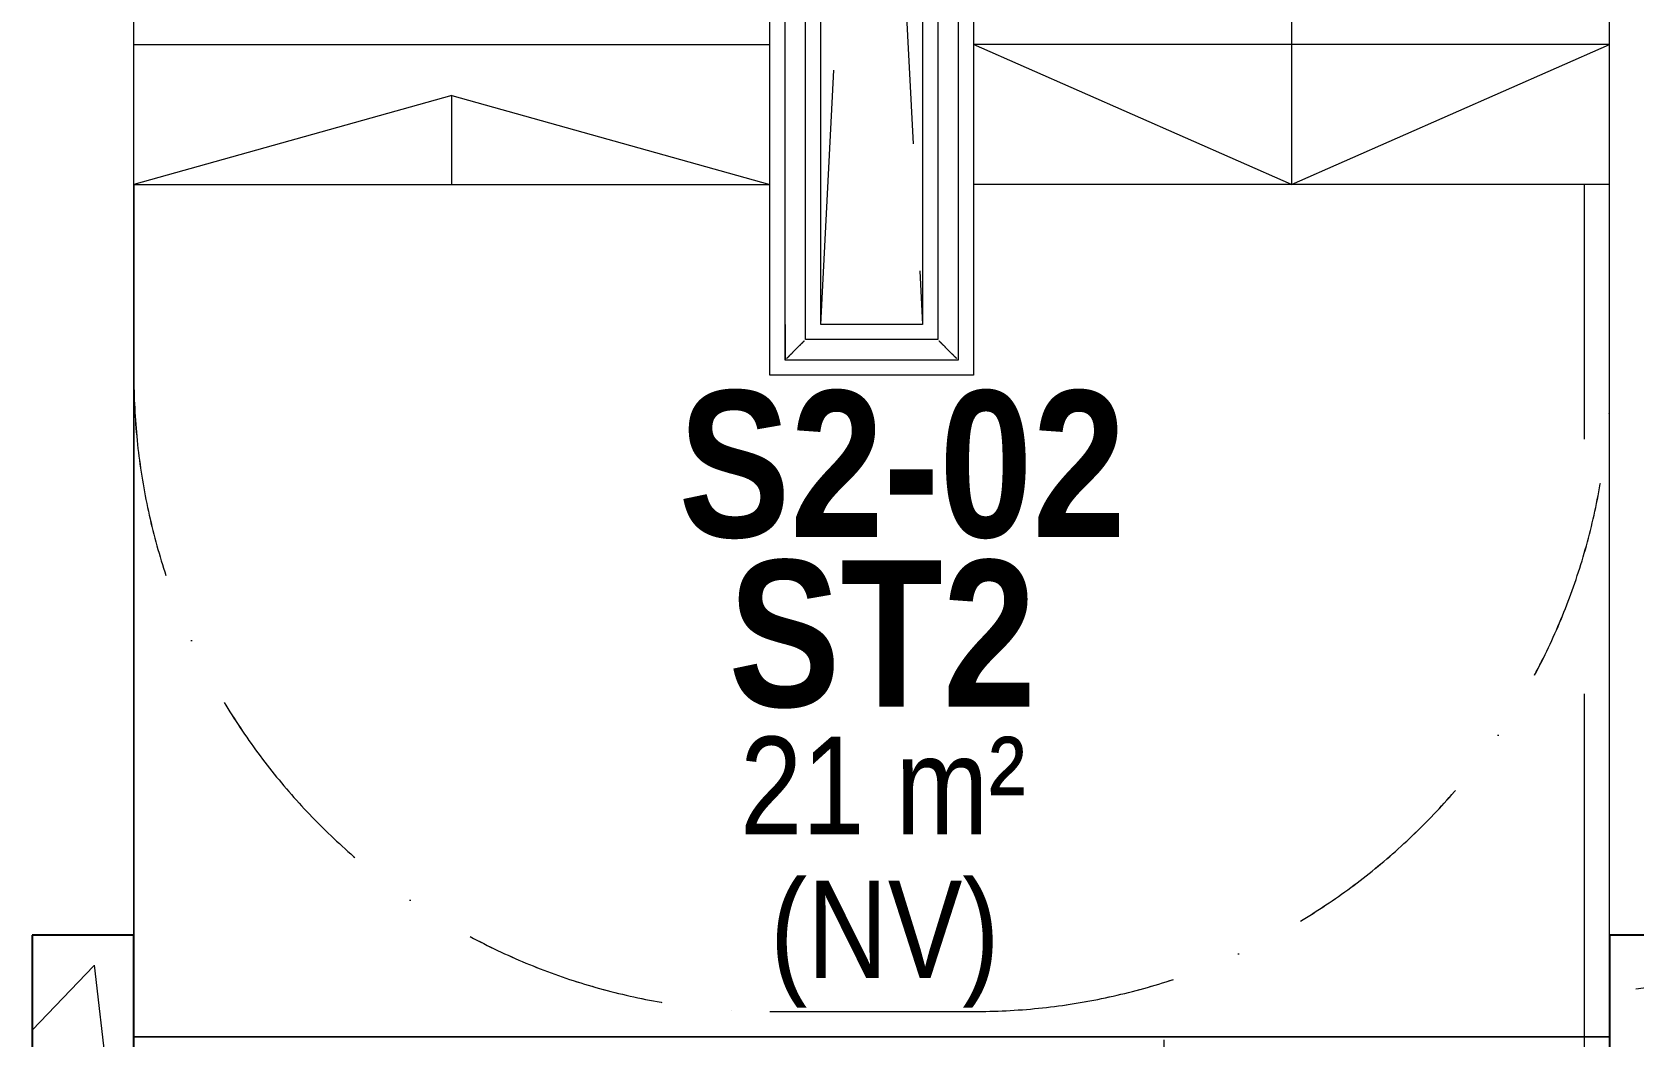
# Model space of a CAD drawing. Header units: millimetres. Extents: x -282761 to 137668, y -273845 to 94451.
# Drawn here: x 100756 to 103904, y -56700 to -54725 of the extents above; entities that cross this region are included whole.
import ezdxf
from ezdxf import colors
from ezdxf.entities.mleader import LeaderData, LeaderLine
from ezdxf.math import Vec2, Vec3

# ---------------------------------------------------------------- set-up
doc = ezdxf.new("R2010")
doc.units = ezdxf.units.MM
for name, pattern in [('BLK_2 - 1ST__2ND_STOREY_PLAN-archi clean_11 SEPT 2024$0$1599_DB_A_BLK2_HQ_R21-2ND STOREY 20230517--$0$IDA - Hidden 2-1', [750, 500, -250]), ('BLK_2 - 1ST__2ND_STOREY_PLAN-archi clean_11 SEPT 2024$0$1599_DB_A_BLK2_HQ_R21-2ND STOREY 20230517--$0$IDA_Stair Clear', [675, 400, -137.5, 0, -137.5]), ('BLK_2 - 1ST__2ND_STOREY_PLAN-archi clean_11 SEPT 2024$0$IDA - Grid Line', [3500, 2000, -500, 500, -500]), ('BLK_2 - 1ST__2ND_STOREY_PLAN-archi clean_11 SEPT 2024$0$IDA - Hidden 065', [537.5, 375, -162.5]), ('BLK_2 - 1ST__2ND_STOREY_PLAN-archi clean_11 SEPT 2024$0$IDA - Hidden 2-1', [750, 500, -250]), ('BLK_2 - 1ST__2ND_STOREY_PLAN-archi clean_11 SEPT 2024$0$IDA_Stair Clear', [675, 400, -137.5, 0, -137.5])]:
    doc.linetypes.add(name, pattern=pattern)
doc.layers.add('ANNOTATION', color=7, linetype='Continuous')
doc.layers.add('ROOMNAME', color=7, linetype='Continuous')
for name, color, linetype, lineweight in [('BLK_2 - 1ST__2ND_STOREY_PLAN-archi clean_11 SEPT 2024$0$0-1', 8, 'Continuous', 5), ('BLK_2 - 1ST__2ND_STOREY_PLAN-archi clean_11 SEPT 2024$0$1599_DB_A_BLK2_HQ_R21-2ND STOREY 20230517--$0$A-_DETA----_ED-3', 8, 'BLK_2 - 1ST__2ND_STOREY_PLAN-archi clean_11 SEPT 2024$0$1599_DB_A_BLK2_HQ_R21-2ND STOREY 20230517--$0$IDA_Stair Clear', 9), ('BLK_2 - 1ST__2ND_STOREY_PLAN-archi clean_11 SEPT 2024$0$1599_DB_A_BLK2_HQ_R21-2ND STOREY 20230517--$0$A-_DETA----_ED-4', 8, 'BLK_2 - 1ST__2ND_STOREY_PLAN-archi clean_11 SEPT 2024$0$1599_DB_A_BLK2_HQ_R21-2ND STOREY 20230517--$0$IDA - Hidden 2-1', 9), ('BLK_2 - 1ST__2ND_STOREY_PLAN-archi clean_11 SEPT 2024$0$1599_DB_A_BLK2_HQ_R21-2ND STOREY 20230517--$0$A-_HANR----_E3', 8, 'Continuous', 9), ('BLK_2 - 1ST__2ND_STOREY_PLAN-archi clean_11 SEPT 2024$0$1599_DB_A_BLK2_HQ_R21-2ND STOREY 20230517--$0$A-_HANR----_E6', 8, 'Continuous', 9), ('BLK_2 - 1ST__2ND_STOREY_PLAN-archi clean_11 SEPT 2024$0$1599_DB_A_BLK2_HQ_R21-2ND STOREY 20230517--$0$S-_COLN----_E', 8, 'Continuous', 9), ('BLK_2 - 1ST__2ND_STOREY_PLAN-archi clean_11 SEPT 2024$0$1599_DB_A_BLK2_HQ_R21-2ND STOREY 20230517--$0$S-_COLN----_E-1', 8, 'Continuous', 25), ('BLK_2 - 1ST__2ND_STOREY_PLAN-archi clean_11 SEPT 2024$0$_CATCHMENT_DRAIN', 8, 'Continuous', 0), ('BLK_2 - 1ST__2ND_STOREY_PLAN-archi clean_11 SEPT 2024$0$A-_DETA----_ED-3', 8, 'BLK_2 - 1ST__2ND_STOREY_PLAN-archi clean_11 SEPT 2024$0$IDA - Hidden 065', 9), ('BLK_2 - 1ST__2ND_STOREY_PLAN-archi clean_11 SEPT 2024$0$A-_DETA----_ED-5', 8, 'BLK_2 - 1ST__2ND_STOREY_PLAN-archi clean_11 SEPT 2024$0$IDA - Hidden 2-1', 9), ('BLK_2 - 1ST__2ND_STOREY_PLAN-archi clean_11 SEPT 2024$0$A-_DETA----_ED-6', 8, 'BLK_2 - 1ST__2ND_STOREY_PLAN-archi clean_11 SEPT 2024$0$IDA_Stair Clear', 9), ('BLK_2 - 1ST__2ND_STOREY_PLAN-archi clean_11 SEPT 2024$0$A-_HANR----_E1', 8, 'Continuous', 9), ('BLK_2 - 1ST__2ND_STOREY_PLAN-archi clean_11 SEPT 2024$0$A-_HANR----_E3', 8, 'Continuous', 9), ('BLK_2 - 1ST__2ND_STOREY_PLAN-archi clean_11 SEPT 2024$0$A-_HANR----_E6', 8, 'Continuous', 9), ('BLK_2 - 1ST__2ND_STOREY_PLAN-archi clean_11 SEPT 2024$0$A-_WALL----_E-1', 8, 'Continuous', 18), ('BLK_2 - 1ST__2ND_STOREY_PLAN-archi clean_11 SEPT 2024$0$A-_WALLPRTN_E-1', 8, 'Continuous', 18), ('BLK_2 - 1ST__2ND_STOREY_PLAN-archi clean_11 SEPT 2024$0$S-_ANOTGRID_E-1', 8, 'BLK_2 - 1ST__2ND_STOREY_PLAN-archi clean_11 SEPT 2024$0$IDA - Grid Line', 9), ('BLK_2 - 1ST__2ND_STOREY_PLAN-archi clean_11 SEPT 2024$0$S-_COLN----_E', 8, 'Continuous', 9), ('BLK_2 - 1ST__2ND_STOREY_PLAN-archi clean_11 SEPT 2024$0$S-_COLN----_E-1', 8, 'Continuous', 25), ('BLK_2 - 1ST__2ND_STOREY_PLAN-archi clean_11 SEPT 2024$0$S-_STRC----_A', 8, 'Continuous', 9), ('BLK_2 - 1ST__2ND_STOREY_PLAN-archi clean_11 SEPT 2024$0$S-_STRC----_E', 8, 'Continuous', 9)]:
    doc.layers.add(name, color=color, linetype=linetype, lineweight=lineweight)
doc.styles.add('BLK_2 - 1ST__2ND_STOREY_PLAN_12  JUNE 2024$0$Arial Narrow_4', font='ARIALN.TTF', dxfattribs={"height": 375})
doc.styles.add('BLK_2 - 1ST__2ND_STOREY_PLAN_12  JUNE 2024$0$Arial Narrow_B_2', font='ARIALNB.TTF', dxfattribs={"height": 500})
doc.styles.get("Standard").update_dxf_attribs({"font": 'arial.ttf'})

# ---------------------------------------------------------------- blocks, each defined once
blk = doc.blocks.new('BLK_2 - 1ST__2ND_STOREY_PLAN-archi clean_11 SEPT 2024$0$Railing - Railing-4034305-BLK 2 2ND STOREY PLAN')
at = {"layer": 'BLK_2 - 1ST__2ND_STOREY_PLAN-archi clean_11 SEPT 2024$0$A-_HANR----_E3'}
for p, q in [((12420.7, -55297.1), (12420.7, -51724.7)), ((12520.7, -55297.1), (12520.7, -51724.7)), ((12720.7, -51724.7), (12720.7, -55024.7)), ((12820.7, -51724.7), (12820.7, -55024.7)), ((12720.7, -55024.7), (12720.7, -55297.1)), ((12820.7, -55024.7), (12820.7, -55399.7)), ((12420.7, -55399.7), (12420.7, -55299.7)), ((12720.7, -55299.7), (12520.7, -55299.7)), ((12820.7, -55399.7), (12420.7, -55399.7))]:
    blk.add_line(p, q, dxfattribs=at)
blk = doc.blocks.new('BLK_2 - 1ST__2ND_STOREY_PLAN-archi clean_11 SEPT 2024$0$Top Rail Type - Top Rail_Internal_-4034306-BLK 2 2ND STOREY PLAN')
at = {"layer": 'BLK_2 - 1ST__2ND_STOREY_PLAN-archi clean_11 SEPT 2024$0$A-_HANR----_E6'}
for p, q in [((12450.7, -55299.7), (12450.7, -55369.7)), ((12490.7, -55329.7), (12490.7, -55299.7))]:
    blk.add_line(p, q, dxfattribs=at)
for points in [[(12488, -55332.3), (12487.6, -55332.8), (12486.9, -55333.5), (12485.7, -55334.6), (12484.6, -55335.8), (12482.9, -55337.4), (12481.1, -55339.3), (12479.6, -55340.8), (12478.4, -55342), (12477.1, -55343.2), (12475.9, -55344.5), (12474.6, -55345.8), (12473.3, -55347), (12472, -55348.3), (12470.7, -55349.7), (12469.4, -55351), (12468.1, -55352.3), (12466.8, -55353.6), (12465.5, -55354.8), (12464.3, -55356.1), (12463.1, -55357.3), (12461.8, -55358.5), (12460.7, -55359.7), (12459.6, -55360.8), (12458.2, -55362.2), (12456.9, -55363.5), (12455.7, -55364.7), (12454.6, -55365.8), (12453.8, -55366.5), (12453.4, -55367)], [(12453.4, -55367), (12453.8, -55366.5), (12454.6, -55365.8), (12455.7, -55364.7), (12456.9, -55363.5), (12458.5, -55361.9), (12460.3, -55360.1), (12461.8, -55358.5), (12463.1, -55357.3), (12464.3, -55356.1), (12465.5, -55354.8), (12466.8, -55353.6), (12468.1, -55352.3), (12469.4, -55351), (12470.7, -55349.7), (12472, -55348.3), (12473.3, -55347), (12474.6, -55345.8), (12475.9, -55344.5), (12477.1, -55343.2), (12478.4, -55342), (12479.6, -55340.8), (12480.7, -55339.7), (12481.8, -55338.5), (12483.2, -55337.1), (12484.6, -55335.8), (12485.7, -55334.6), (12486.9, -55333.5), (12487.6, -55332.8), (12488, -55332.3)], [(12753.4, -55332.3), (12753.8, -55332.8), (12754.6, -55333.5), (12755.7, -55334.6), (12756.9, -55335.8), (12758.5, -55337.5), (12760.3, -55339.3), (12761.9, -55340.8), (12763.1, -55342), (12764.3, -55343.2), (12765.5, -55344.5), (12766.8, -55345.7), (12768.1, -55347), (12769.4, -55348.4), (12770.7, -55349.7), (12772, -55351), (12773.3, -55352.3), (12774.6, -55353.6), (12775.9, -55354.8), (12777.1, -55356.1), (12778.4, -55357.3), (12779.6, -55358.5), (12780.7, -55359.7), (12781.8, -55360.8), (12783.2, -55362.2), (12784.6, -55363.5), (12785.8, -55364.7), (12786.9, -55365.8), (12787.6, -55366.5), (12788, -55367)], [(12788, -55367), (12787.6, -55366.5), (12786.9, -55365.8), (12785.8, -55364.7), (12784.6, -55363.5), (12782.9, -55361.9), (12781.1, -55360), (12779.6, -55358.5), (12778.4, -55357.3), (12777.1, -55356.1), (12775.9, -55354.8), (12774.6, -55353.6), (12773.3, -55352.3), (12772, -55351), (12770.7, -55349.7), (12769.4, -55348.4), (12768.1, -55347), (12766.8, -55345.7), (12765.5, -55344.5), (12764.3, -55343.2), (12763.1, -55342), (12761.9, -55340.8), (12760.7, -55339.7), (12759.6, -55338.5), (12758.2, -55337.1), (12756.9, -55335.8), (12755.7, -55334.6), (12754.6, -55333.5), (12753.8, -55332.8), (12753.4, -55332.3)]]:
    blk.add_open_spline(points, degree=3, knots=[0.1666667, 0.1666667, 0.1666667, 0.1666667, 0.2083333, 0.2291667, 0.25, 0.2916667, 0.3333333, 0.3541667, 0.375, 0.3958333, 0.4166667, 0.4375, 0.4583333, 0.4791667, 0.5, 0.5208333, 0.5416667, 0.5625, 0.5833333, 0.6041667, 0.625, 0.6458333, 0.6666667, 0.6875, 0.7083333, 0.75, 0.7708333, 0.7916667, 0.8333333, 0.8333333, 0.8333333, 0.8333333], dxfattribs=at)
blk = doc.blocks.new('BLK_2 - 1ST__2ND_STOREY_PLAN-archi clean_11 SEPT 2024$0$Top Rail Type - Top Rail_Internal_-V71-BLK 2 2ND STOREY PLAN')
at = {"layer": 'BLK_2 - 1ST__2ND_STOREY_PLAN-archi clean_11 SEPT 2024$0$A-_HANR----_E6'}
for p, q in [((12450.7, -55369.7), (12450.7, -55299.7)), ((12490.7, -55329.7), (12490.7, -55299.7))]:
    blk.add_line(p, q, dxfattribs=at)
blk = doc.blocks.new('BLK_2 - 1ST__2ND_STOREY_PLAN-archi clean_11 SEPT 2024$0$Railing - Railing-3054689-BLK 2 2ND STOREY PLAN')
at = {"layer": 'BLK_2 - 1ST__2ND_STOREY_PLAN-archi clean_11 SEPT 2024$0$A-_HANR----_E3'}
for p, q in [((12720.7, -52824.7), (12720.7, -55024.7)), ((12820.7, -52824.7), (12820.7, -55024.7)), ((12420.7, -55299.7), (12420.7, -54307.2)), ((12520.7, -55299.7), (12520.7, -54307.2)), ((12720.7, -55024.7), (12720.7, -55299.7)), ((12820.7, -55024.7), (12820.7, -55399.7)), ((12420.7, -55399.7), (12420.7, -55299.7)), ((12720.7, -55299.7), (12520.7, -55299.7)), ((12820.7, -55399.7), (12420.7, -55399.7))]:
    blk.add_line(p, q, dxfattribs=at)
blk = doc.blocks.new('BLK_2 - 1ST__2ND_STOREY_PLAN-archi clean_11 SEPT 2024$0$Top Rail Type - Top Rail_Internal_-V72-BLK 2 2ND STOREY PLAN')
at = {"layer": 'BLK_2 - 1ST__2ND_STOREY_PLAN-archi clean_11 SEPT 2024$0$A-_HANR----_E6'}
for p, q in [((12750.7, -52824.7), (12750.7, -55024.7)), ((12790.7, -52824.7), (12790.7, -55024.7)), ((12450.7, -55299.7), (12450.7, -54307.2)), ((12490.7, -55299.7), (12490.7, -54307.2)), ((12750.7, -55024.7), (12750.7, -55329.7)), ((12790.7, -55024.7), (12790.7, -55369.7)), ((12450.7, -55369.7), (12450.7, -55299.7)), ((12490.7, -55329.7), (12490.7, -55299.7)), ((12750.7, -55329.7), (12490.7, -55329.7)), ((12790.7, -55369.7), (12450.7, -55369.7))]:
    blk.add_line(p, q, dxfattribs=at)
blk = doc.blocks.new('BLK_2 - 1ST__2ND_STOREY_PLAN-archi clean_11 SEPT 2024$0$IDA - Rectangle Column - 200W X 400D-V86-BLK 2 2ND STOREY PLAN')
at = {"layer": 'BLK_2 - 1ST__2ND_STOREY_PLAN-archi clean_11 SEPT 2024$0$S-_COLN----_E-1'}
for p, q in [((100, 200), (-100, 200)), ((-100, 200), (-100, -200)), ((100, -200), (100, 200)), ((-100, -200), (100, -200))]:
    blk.add_line(p, q, dxfattribs=at)
blk = doc.blocks.new('BLK_2 - 1ST__2ND_STOREY_PLAN-archi clean_11 SEPT 2024$0$IDA - Stair Turning Space - 1250-2832024-BLK 2 2ND STOREY PLAN')
at = {"layer": 'BLK_2 - 1ST__2ND_STOREY_PLAN-archi clean_11 SEPT 2024$0$A-_DETA----_ED-6'}
blk.add_line((0, -1250), (400, -1250), dxfattribs=at)
for centre, start, end in [((0, 0), 180, 270), ((400, 0), 270, 360)]:
    blk.add_arc(centre, 1250, start, end, dxfattribs=at)
blk = doc.blocks.new('BLK_2 - 1ST__2ND_STOREY_PLAN-archi clean_11 SEPT 2024$0$IDA - 2D Void - Line Type_IDA - Hidden 2-1-3116779-BLK 2 2ND STOREY PLAN')
at = {"layer": 'BLK_2 - 1ST__2ND_STOREY_PLAN-archi clean_11 SEPT 2024$0$A-_DETA----_ED-5'}
for p, q in [((3850, 200), (0, 0)), ((0, 200), (3850, 0))]:
    blk.add_line(p, q, dxfattribs=at)
blk = doc.blocks.new('BLK_2 - 1ST__2ND_STOREY_PLAN-archi clean_11 SEPT 2024$0$1599_DB_A_BLK2_HQ_R21_rvt-2-BLK 2 2ND STOREY PLAN')
at = {"layer": 'BLK_2 - 1ST__2ND_STOREY_PLAN-archi clean_11 SEPT 2024$0$A-_WALL----_E-1'}
for p, q in [((-117236.4, -99427.4), (-120136.4, -99427.4)), ((-117236.4, -99652.4), (-117236.4, -99427.4))]:
    blk.add_line(p, q, dxfattribs=at)
at = {"layer": 'BLK_2 - 1ST__2ND_STOREY_PLAN-archi clean_11 SEPT 2024$0$A-_WALLPRTN_E-1'}
blk.add_line((-120136.4, -99427.4), (-120136.4, -92142.4), dxfattribs=at)
at = {"layer": 'BLK_2 - 1ST__2ND_STOREY_PLAN-archi clean_11 SEPT 2024$0$S-_STRC----_A'}
for p, q in [((-117861.4, -97202.4), (-117861.4, -97477.4)), ((-117861.4, -97752.4), (-118486.4, -97477.4)), ((-117861.4, -97477.4), (-117861.4, -97752.4)), ((-117861.4, -97752.4), (-117236.4, -97477.4)), ((-119511.4, -97577.4), (-120136.4, -97752.4)), ((-119511.4, -97752.4), (-119511.4, -97577.4)), ((-119511.4, -97577.4), (-118886.4, -97752.4))]:
    blk.add_line(p, q, dxfattribs=at)
at = {"layer": 'BLK_2 - 1ST__2ND_STOREY_PLAN-archi clean_11 SEPT 2024$0$S-_STRC----_E'}
for p, q in [((-117236.4, -99227.4), (-117236.4, -92142.4)), ((-120136.4, -97477.4), (-120136.4, -97202.4)), ((-118886.4, -97477.4), (-118886.4, -97202.4)), ((-118886.4, -97477.4), (-118886.4, -97202.4)), ((-118486.4, -97202.4), (-118486.4, -97477.4)), ((-118486.4, -97202.4), (-118486.4, -97477.4)), ((-120136.4, -97477.4), (-120136.4, -97369.8)), ((-120136.4, -97752.4), (-120136.4, -97477.4)), ((-120136.4, -97477.4), (-118886.4, -97477.4)), ((-120136.4, -97752.4), (-120136.4, -97477.4)), ((-120136.4, -97477.4), (-118886.4, -97477.4)), ((-118886.4, -97752.4), (-118886.4, -97477.4)), ((-118886.4, -97752.4), (-118886.4, -97477.4)), ((-118486.4, -97477.4), (-118486.4, -97752.4)), ((-117236.4, -97477.4), (-118486.4, -97477.4)), ((-118486.4, -97477.4), (-118486.4, -97752.4)), ((-117236.4, -97477.4), (-118486.4, -97477.4)), ((-120136.4, -97752.4), (-120136.4, -99427.4)), ((-120136.4, -97752.4), (-118886.4, -97752.4)), ((-120136.4, -97752.4), (-120136.4, -99427.4)), ((-120136.4, -97752.4), (-118886.4, -97752.4)), ((-118886.4, -98127.4), (-118886.4, -97752.4)), ((-118886.4, -98127.4), (-118886.4, -97752.4)), ((-118486.4, -97752.4), (-118486.4, -98127.4)), ((-117236.4, -97752.4), (-118486.4, -97752.4)), ((-118486.4, -97752.4), (-118486.4, -98127.4)), ((-117236.4, -97752.4), (-118486.4, -97752.4)), ((-118486.4, -98127.4), (-118886.4, -98127.4)), ((-118486.4, -98127.4), (-118886.4, -98127.4)), ((-120136.4, -99427.4), (-117236.4, -99427.4)), ((-120136.4, -99427.4), (-117236.4, -99427.4))]:
    blk.add_line(p, q, dxfattribs=at)
at = {"layer": 'BLK_2 - 1ST__2ND_STOREY_PLAN-archi clean_11 SEPT 2024$0$A-_DETA----_ED-3', "rotation": 90}
blk.add_blockref('BLK_2 - 1ST__2ND_STOREY_PLAN-archi clean_11 SEPT 2024$0$IDA - 2D Void - Line Type_IDA - Hidden 2-1-3116779-BLK 2 2ND STOREY PLAN', (-118586.4, -98027.4), dxfattribs=at)
at = {"layer": 'BLK_2 - 1ST__2ND_STOREY_PLAN-archi clean_11 SEPT 2024$0$A-_DETA----_ED-3'}
blk.add_blockref('BLK_2 - 1ST__2ND_STOREY_PLAN-archi clean_11 SEPT 2024$0$IDA - Stair Turning Space - 1250-2832024-BLK 2 2ND STOREY PLAN', (-118886.4, -98127.4), dxfattribs=at)
at = {"layer": 'BLK_2 - 1ST__2ND_STOREY_PLAN-archi clean_11 SEPT 2024$0$A-_HANR----_E1'}
for name in ['BLK_2 - 1ST__2ND_STOREY_PLAN-archi clean_11 SEPT 2024$0$Railing - Railing-4034305-BLK 2 2ND STOREY PLAN', 'BLK_2 - 1ST__2ND_STOREY_PLAN-archi clean_11 SEPT 2024$0$Railing - Railing-3054689-BLK 2 2ND STOREY PLAN']:
    blk.add_blockref(name, (-131307.1, -42727.7), dxfattribs=at)
at = {"layer": 'BLK_2 - 1ST__2ND_STOREY_PLAN-archi clean_11 SEPT 2024$0$A-_HANR----_E6'}
for name in ['BLK_2 - 1ST__2ND_STOREY_PLAN-archi clean_11 SEPT 2024$0$Top Rail Type - Top Rail_Internal_-4034306-BLK 2 2ND STOREY PLAN', 'BLK_2 - 1ST__2ND_STOREY_PLAN-archi clean_11 SEPT 2024$0$Top Rail Type - Top Rail_Internal_-V71-BLK 2 2ND STOREY PLAN', 'BLK_2 - 1ST__2ND_STOREY_PLAN-archi clean_11 SEPT 2024$0$Top Rail Type - Top Rail_Internal_-V72-BLK 2 2ND STOREY PLAN']:
    blk.add_blockref(name, (-131307.1, -42727.7), dxfattribs=at)
at = {"layer": 'BLK_2 - 1ST__2ND_STOREY_PLAN-archi clean_11 SEPT 2024$0$S-_COLN----_E'}
blk.add_blockref('BLK_2 - 1ST__2ND_STOREY_PLAN-archi clean_11 SEPT 2024$0$IDA - Rectangle Column - 200W X 400D-V86-BLK 2 2ND STOREY PLAN', (-117136.4, -99427.4), dxfattribs=at)
blk = doc.blocks.new('BLK_2 - 1ST__2ND_STOREY_PLAN-archi clean_11 SEPT 2024$0$1599_DB_A_BLK2_HQ_R21-2ND STOREY 20230517--$0$IDA - 2D Void - Line Type_IDA - Hidden 2-1-3116779-LINKVIEW_BLK2_2ND STOREY')
at = {"layer": 'BLK_2 - 1ST__2ND_STOREY_PLAN-archi clean_11 SEPT 2024$0$1599_DB_A_BLK2_HQ_R21-2ND STOREY 20230517--$0$A-_DETA----_ED-4'}
for p, q in [((3850, 200), (0, 0)), ((0, 200), (3850, 0))]:
    blk.add_line(p, q, dxfattribs=at)
blk = doc.blocks.new('BLK_2 - 1ST__2ND_STOREY_PLAN-archi clean_11 SEPT 2024$0$1599_DB_A_BLK2_HQ_R21-2ND STOREY 20230517--$0$IDA - Stair Turning Space - 1250-2832024-LINKVIEW_BLK2_2ND STOREY')
at = {"layer": 'BLK_2 - 1ST__2ND_STOREY_PLAN-archi clean_11 SEPT 2024$0$1599_DB_A_BLK2_HQ_R21-2ND STOREY 20230517--$0$A-_DETA----_ED-3'}
blk.add_line((0, -1250), (400, -1250), dxfattribs=at)
for centre, start, end in [((0, 0), 180, 270), ((400, 0), 270, 360)]:
    blk.add_arc(centre, 1250, start, end, dxfattribs=at)
blk = doc.blocks.new('BLK_2 - 1ST__2ND_STOREY_PLAN-archi clean_11 SEPT 2024$0$1599_DB_A_BLK2_HQ_R21-2ND STOREY 20230517--$0$IDA - Rectangle Column - 200W X 400D-V20-LINKVIEW_BLK2_2ND STOREY')
at = {"layer": 'BLK_2 - 1ST__2ND_STOREY_PLAN-archi clean_11 SEPT 2024$0$1599_DB_A_BLK2_HQ_R21-2ND STOREY 20230517--$0$S-_COLN----_E'}
h = blk.add_hatch(dxfattribs=at)
h.set_pattern_fill('FP_12', color=256, style=0, pattern_type=2)
h.set_pattern_definition([(50, (-14170.7, 56699.7), (1821.84, -159.39), [190.5, -2095.5]), (355, (-14170.7, 56699.7), (-352.43, 1910.57), [152.4, -1676.4]), (100.451, (-14018.9, 56686.4), (1469.426, 1751.166), [161.9, -1780.9]), (46.184, (-14170.7, 57207.7), (2710.79, -420.43), [285.75, -3143.25]), (96.636, (-13944.8, 57172.6), (2374.03, 2474.28), [242.85, -2671.35]), (351.184, (-14170.7, 57207.7), (2374.05, 2474.25), [228.6, -2514.6]), (21, (-13916.7, 57080.7), (1516.143, -1022.652), [190.5, -2095.5]), (326, (-13916.7, 57080.7), (618.02, 1841.88), [152.4, -1676.4]), (71.451, (-13790.4, 56995.4), (2134.17, 819.21), [161.9, -1780.9]), (37.5, (-14170.7, 56699.66), (30.886, 845.5504), [83.82, -1572.26, 83.82, -1617.98, -1682.75]), (37.5, (-14170.7, 56699.66), (30.886, 845.5504), [-3357.88, 83.82, -1598.93]), (7.5, (-14170.7, 56699.7), (668.197, 1001.806), [83.82, -886.46, 83.82, -1534.16, -641.35]), (7.5, (-14170.7, 56699.7), (668.197, 1001.806), [-2588.26, 83.82, -557.53]), (327.5, (-14737.1, 56699.66), (1355.909, -57.2896), [83.82, -551.18, 83.82, -1897.38, -2628.9]), (327.5, (-14737.1, 56699.66), (1355.909, -57.2896), [-2616.2, 83.82, -2545.08]), (317.5, (-14991.1, 56699.7), (1481.293, 254.266), [83.82, -741.68, 83.82, -1231.9, -1866.9]), (317.5, (-14991.1, 56699.7), (1481.293, 254.266), [-2141.22, 83.82, -1783.08])])
h.paths.add_polyline_path([(-100, -200), (100, -200), (100, 200), (-100, 200), (-100, 41.2)], flags=0)
at = {"layer": 'BLK_2 - 1ST__2ND_STOREY_PLAN-archi clean_11 SEPT 2024$0$1599_DB_A_BLK2_HQ_R21-2ND STOREY 20230517--$0$S-_COLN----_E-1'}
for p, q in [((-70, 200), (-100, 200)), ((-100, 200), (-100, -200)), ((100, 200), (-30, 200)), ((100, -200), (100, 200)), ((-100, -200), (100, -200))]:
    blk.add_line(p, q, dxfattribs=at)
blk = doc.blocks.new('BLK_2 - 1ST__2ND_STOREY_PLAN-archi clean_11 SEPT 2024$0$1599_DB_A_BLK2_HQ_R21-2ND STOREY 20230517--$0$IDA - Rectangle Column - 200W X 400D-V19-LINKVIEW_BLK2_2ND STOREY')
at = {"layer": 'BLK_2 - 1ST__2ND_STOREY_PLAN-archi clean_11 SEPT 2024$0$1599_DB_A_BLK2_HQ_R21-2ND STOREY 20230517--$0$S-_COLN----_E'}
h = blk.add_hatch(dxfattribs=at)
h.set_pattern_fill('FP_11', color=256, style=0, pattern_type=2)
h.set_pattern_definition([(50, (-11070.7, 56699.7), (1821.84, -159.39), [190.5, -2095.5]), (355, (-11070.7, 56699.7), (-352.43, 1910.57), [152.4, -1676.4]), (100.451, (-10918.9, 56686.4), (1469.426, 1751.166), [161.9, -1780.9]), (46.184, (-11070.7, 57207.7), (2710.79, -420.43), [285.75, -3143.25]), (96.636, (-10844.8, 57172.6), (2374.03, 2474.28), [242.85, -2671.35]), (351.184, (-11070.7, 57207.7), (2374.05, 2474.25), [228.6, -2514.6]), (21, (-10816.7, 57080.7), (1516.143, -1022.652), [190.5, -2095.5]), (326, (-10816.7, 57080.7), (618.02, 1841.88), [152.4, -1676.4]), (71.451, (-10690.4, 56995.4), (2134.17, 819.21), [161.9, -1780.9]), (37.5, (-11070.7, 56699.66), (30.886, 845.5504), [83.82, -1572.26, 83.82, -1617.98, -1682.75]), (37.5, (-11070.7, 56699.66), (30.886, 845.5504), [-3357.88, 83.82, -1598.93]), (7.5, (-11070.7, 56699.7), (668.197, 1001.806), [83.82, -886.46, 83.82, -1534.16, -641.35]), (7.5, (-11070.7, 56699.7), (668.197, 1001.806), [-2588.26, 83.82, -557.53]), (327.5, (-11637.1, 56699.66), (1355.909, -57.2896), [83.82, -551.18, 83.82, -1897.38, -2628.9]), (327.5, (-11637.1, 56699.66), (1355.909, -57.2896), [-2616.2, 83.82, -2545.08]), (317.5, (-11891.1, 56699.7), (1481.293, 254.266), [83.82, -741.68, 83.82, -1231.9, -1866.9]), (317.5, (-11891.1, 56699.7), (1481.293, 254.266), [-2141.22, 83.82, -1783.08])])
h.paths.add_polyline_path([(-100, -200), (100, -200), (100, 200), (-100, 200), (-100, 41.2)], flags=0)
at = {"layer": 'BLK_2 - 1ST__2ND_STOREY_PLAN-archi clean_11 SEPT 2024$0$1599_DB_A_BLK2_HQ_R21-2ND STOREY 20230517--$0$S-_COLN----_E-1'}
for p, q in [((100, 200), (-100, 200)), ((-100, 200), (-100, -200)), ((100, -200), (100, 200)), ((-100, -200), (100, -200))]:
    blk.add_line(p, q, dxfattribs=at)
blk = doc.blocks.new('BLK_2 - 1ST__2ND_STOREY_PLAN-archi clean_11 SEPT 2024$0$1599_DB_A_BLK2_HQ_R21-2ND STOREY 20230517--$0$Top Rail Type - Top Rail_Internal_-V4-LINKVIEW_BLK2_2ND STOREY')
at = {"layer": 'BLK_2 - 1ST__2ND_STOREY_PLAN-archi clean_11 SEPT 2024$0$1599_DB_A_BLK2_HQ_R21-2ND STOREY 20230517--$0$A-_HANR----_E6'}
for p, q in [((12750.7, -52824.7), (12750.7, -55024.7)), ((12790.7, -52824.7), (12790.7, -55024.7)), ((12450.7, -55299.7), (12450.7, -54307.2)), ((12490.7, -55299.7), (12490.7, -54307.2)), ((12750.7, -55024.7), (12750.7, -55329.7)), ((12790.7, -55024.7), (12790.7, -55369.7)), ((12450.7, -55369.7), (12450.7, -55299.7)), ((12490.7, -55329.7), (12490.7, -55299.7)), ((12750.7, -55329.7), (12490.7, -55329.7)), ((12790.7, -55369.7), (12450.7, -55369.7))]:
    blk.add_line(p, q, dxfattribs=at)
blk = doc.blocks.new('BLK_2 - 1ST__2ND_STOREY_PLAN-archi clean_11 SEPT 2024$0$1599_DB_A_BLK2_HQ_R21-2ND STOREY 20230517--$0$Railing - Railing-3054689-LINKVIEW_BLK2_2ND STOREY')
at = {"layer": 'BLK_2 - 1ST__2ND_STOREY_PLAN-archi clean_11 SEPT 2024$0$1599_DB_A_BLK2_HQ_R21-2ND STOREY 20230517--$0$A-_HANR----_E3'}
for p, q in [((12720.7, -52824.7), (12720.7, -55024.7)), ((12820.7, -52824.7), (12820.7, -55024.7)), ((12420.7, -55299.7), (12420.7, -54307.2)), ((12520.7, -55299.7), (12520.7, -54307.2)), ((12720.7, -55024.7), (12720.7, -55299.7)), ((12820.7, -55024.7), (12820.7, -55399.7)), ((12420.7, -55399.7), (12420.7, -55299.7)), ((12720.7, -55299.7), (12520.7, -55299.7)), ((12820.7, -55399.7), (12420.7, -55399.7))]:
    blk.add_line(p, q, dxfattribs=at)
blk = doc.blocks.new('BLK_2 - 1ST__2ND_STOREY_PLAN-archi clean_11 SEPT 2024')
at = {"layer": 'BLK_2 - 1ST__2ND_STOREY_PLAN-archi clean_11 SEPT 2024$0$1599_DB_A_BLK2_HQ_R21-2ND STOREY 20230517--$0$S-_COLN----_E'}
h = blk.add_hatch(dxfattribs=at)
h.set_pattern_fill('FP_4', color=256, style=0, pattern_type=2)
h.set_pattern_definition([(0, (-41522.25, -42727.7), (635, 635), [79.375, -555.625]), (90, (-41522.25, -42727.7), (-635, 635), [79.375, -555.625]), (135, (-41442.9, -42727.7), (-635.0003, 0), [112.253, -785.772]), (0, (-41442.9, -42370.5), (635, 635), [79.375, -555.625]), (45, (-41403.2, -42410.2), (0, 635.0003), [56.127, -841.899]), (135, (-41403.2, -42410.2), (-635.0003, 0), [56.127, -841.899]), (0, (-41204.75, -42211.8), (635, 635), [112.253, -522.747]), (45, (-41204.75, -42211.78), (0, 635.0003), [79.375, -818.651]), (135, (-41092.5, -42211.78), (-635.0003, 0), [79.375, -818.651]), (90, (-41085.7, -42568.96), (-635, 635), [79.375, -555.625]), (45, (-41085.7, -42568.96), (0, 635.0003), [56.127, -841.899]), (135, (-41046, -42529.3), (-635.0003, 0), [56.127, -841.899]), (0, (-41442.9, -42568.96), (635, 635), [39.687, -531.812]), (0, (-40966.6, -42410.2), (635, 635), [39.687, -531.812]), (90, (-41165.07, -42330.84), (-635, 635), [39.687, -531.812]), (135, (-41085.7, -42688.03), (-635.0003, 0), [56.127, -841.899]), (135, (-41363.5, -42251.46), (-635.0003, 0), [56.127, -841.899]), (45, (-41224.6, -42519.36), (0, 635.0003), [56.127, -841.899]), (90, (-41304, -42648.34), (-635, 635), [9.922, -625.078]), (90, (-41274.2, -42380.45), (-635, 635), [9.922, -625.078]), (90, (-40976.55, -42271.3), (-635, 635), [9.922, -625.078]), (90, (-40966.6, -42608.65), (-635, 635), [9.922, -625.078])])
h.paths.add_polyline_path([(-29943.1, -99627.4), (-27451.5, -99627.4), (-27451.5, -99427.4), (-30351.5, -99427.4), (-30351.5, -99627.4)], flags=0)
for p, q in [((-30351.5, -99227.4), (-30351.5, -92142.4)), ((-28076.5, -97202.4), (-28076.5, -97477.4)), ((-30351.5, -97477.4), (-29101.5, -97477.4)), ((-28076.5, -97752.4), (-28701.5, -97477.4)), ((-27451.5, -97477.4), (-28701.5, -97477.4)), ((-28076.5, -97752.4), (-27451.5, -97477.4)), ((-28076.5, -97477.4), (-28076.5, -97752.4)), ((-29726.5, -97577.4), (-30351.5, -97752.4)), ((-29726.5, -97577.4), (-29101.5, -97752.4)), ((-29726.5, -97752.4), (-29726.5, -97577.4)), ((-30351.5, -97752.4), (-29101.5, -97752.4)), ((-27451.5, -97752.4), (-28701.5, -97752.4)), ((-29101.5, -98127.4), (-29101.5, -98027.4)), ((-27451.5, -99427.4), (-30351.5, -99427.4))]:
    blk.add_line(p, q, dxfattribs=at)
at = {"layer": 'BLK_2 - 1ST__2ND_STOREY_PLAN-archi clean_11 SEPT 2024$0$S-_ANOTGRID_E-1'}
blk.add_line((-27501.5, -28753), (-27501.5, -122559.3), dxfattribs=at)
at = {"layer": 'BLK_2 - 1ST__2ND_STOREY_PLAN-archi clean_11 SEPT 2024$0$0-1'}
blk.add_blockref('BLK_2 - 1ST__2ND_STOREY_PLAN-archi clean_11 SEPT 2024$0$1599_DB_A_BLK2_HQ_R21_rvt-2-BLK 2 2ND STOREY PLAN', (89784.8, 0), dxfattribs=at)
at = {"layer": 'BLK_2 - 1ST__2ND_STOREY_PLAN-archi clean_11 SEPT 2024$0$1599_DB_A_BLK2_HQ_R21-2ND STOREY 20230517--$0$S-_COLN----_E'}
for name, p in [('BLK_2 - 1ST__2ND_STOREY_PLAN-archi clean_11 SEPT 2024$0$1599_DB_A_BLK2_HQ_R21-2ND STOREY 20230517--$0$Railing - Railing-3054689-LINKVIEW_BLK2_2ND STOREY', (-41522.3, -42727.7)), ('BLK_2 - 1ST__2ND_STOREY_PLAN-archi clean_11 SEPT 2024$0$1599_DB_A_BLK2_HQ_R21-2ND STOREY 20230517--$0$Top Rail Type - Top Rail_Internal_-V4-LINKVIEW_BLK2_2ND STOREY', (-41522.3, -42727.7)), ('BLK_2 - 1ST__2ND_STOREY_PLAN-archi clean_11 SEPT 2024$0$1599_DB_A_BLK2_HQ_R21-2ND STOREY 20230517--$0$IDA - Stair Turning Space - 1250-2832024-LINKVIEW_BLK2_2ND STOREY', (-29101.5, -98127.4)), ('BLK_2 - 1ST__2ND_STOREY_PLAN-archi clean_11 SEPT 2024$0$1599_DB_A_BLK2_HQ_R21-2ND STOREY 20230517--$0$IDA - Rectangle Column - 200W X 400D-V19-LINKVIEW_BLK2_2ND STOREY', (-30451.5, -99427.4)), ('BLK_2 - 1ST__2ND_STOREY_PLAN-archi clean_11 SEPT 2024$0$1599_DB_A_BLK2_HQ_R21-2ND STOREY 20230517--$0$IDA - Rectangle Column - 200W X 400D-V20-LINKVIEW_BLK2_2ND STOREY', (-27351.5, -99427.4))]:
    blk.add_blockref(name, p, dxfattribs=at)
at = {"layer": 'BLK_2 - 1ST__2ND_STOREY_PLAN-archi clean_11 SEPT 2024$0$1599_DB_A_BLK2_HQ_R21-2ND STOREY 20230517--$0$S-_COLN----_E', "rotation": 90}
blk.add_blockref('BLK_2 - 1ST__2ND_STOREY_PLAN-archi clean_11 SEPT 2024$0$1599_DB_A_BLK2_HQ_R21-2ND STOREY 20230517--$0$IDA - 2D Void - Line Type_IDA - Hidden 2-1-3116779-LINKVIEW_BLK2_2ND STOREY', (-28801.5, -98027.4), dxfattribs=at)

msp = doc.modelspace()

# ---------------------------------------------------------------- block references
at = {"layer": 'BLK_2 - 1ST__2ND_STOREY_PLAN-archi clean_11 SEPT 2024$0$_CATCHMENT_DRAIN'}
msp.add_blockref('BLK_2 - 1ST__2ND_STOREY_PLAN-archi clean_11 SEPT 2024', (131307.1, 42727.7), dxfattribs=at)

# ---------------------------------------------------------------- texts
at = {"layer": 'ROOMNAME', "attachment_point": 1}
for s, insert, char_height, width, style in [('S2-02', (102026.1, -55430.1), 287.59, 3027.934, 'BLK_2 - 1ST__2ND_STOREY_PLAN_12  JUNE 2024$0$Arial Narrow_B_2'), ('ST2', (102124.4, -55763.2), 287.59, 3027.934, 'BLK_2 - 1ST__2ND_STOREY_PLAN_12  JUNE 2024$0$Arial Narrow_B_2'), ('21 m²', (102147, -56109.7), 191.72, 814.622, 'BLK_2 - 1ST__2ND_STOREY_PLAN_12  JUNE 2024$0$Arial Narrow_4'), ('(NV)', (102205.8, -56392.4), 191.72, 814.622, 'BLK_2 - 1ST__2ND_STOREY_PLAN_12  JUNE 2024$0$Arial Narrow_4')]:
    msp.add_mtext(s, dxfattribs=dict(at, insert=insert, char_height=char_height, width=width, style=style))

# ---------------------------------------------------------------- leaders
at = {"layer": 'ANNOTATION'}
ml = msp.add_multileader_mtext('Standard', dxfattribs=at)
ml.set_content('DR 2-2\\P%%C100 DR PIPE\\PT/A & T/B', color=256)
ml.set_leader_properties()
ml.build(insert=Vec2(0, 0))
ml.multileader.update_dxf_attribs({"arrow_head_size": 320, "scale": 80})
ctx = ml.context
ctx.base_point, ctx.scale, ctx.char_height, ctx.arrow_head_size, ctx.landing_gap_size, ctx.plane_origin = Vec3(106095.6, -52048), 80, 320, 320, 160, Vec3(106003, -55896.7)
notes = []
notes.append((ctx, [(0, (1, 1, 0), (105455.6, -52048), (1, 0), 640, [(0, [(103700.6, -50241.5)], 0, [])])]))
ctx.mtext.insert, ctx.mtext.flow_direction = Vec3(106255.6, -51884.3), 5
for ctx, leaders in notes:
    for number, flags, end, landing, length, lines in leaders:
        leader = LeaderData()
        leader.index, (leader.has_last_leader_line, leader.has_dogleg_vector, leader.attachment_direction) = number, flags
        leader.last_leader_point, leader.dogleg_vector, leader.dogleg_length = Vec3(end), Vec3(landing), length
        for number, points, colour, breaks in lines:
            line = LeaderLine()
            line.index, line.vertices, line.color, line.breaks = number, Vec3.list(points), colors.encode_raw_color(colour), breaks
            leader.lines.append(line)
        ctx.leaders.append(leader)

doc.saveas('drawing.dxf')
